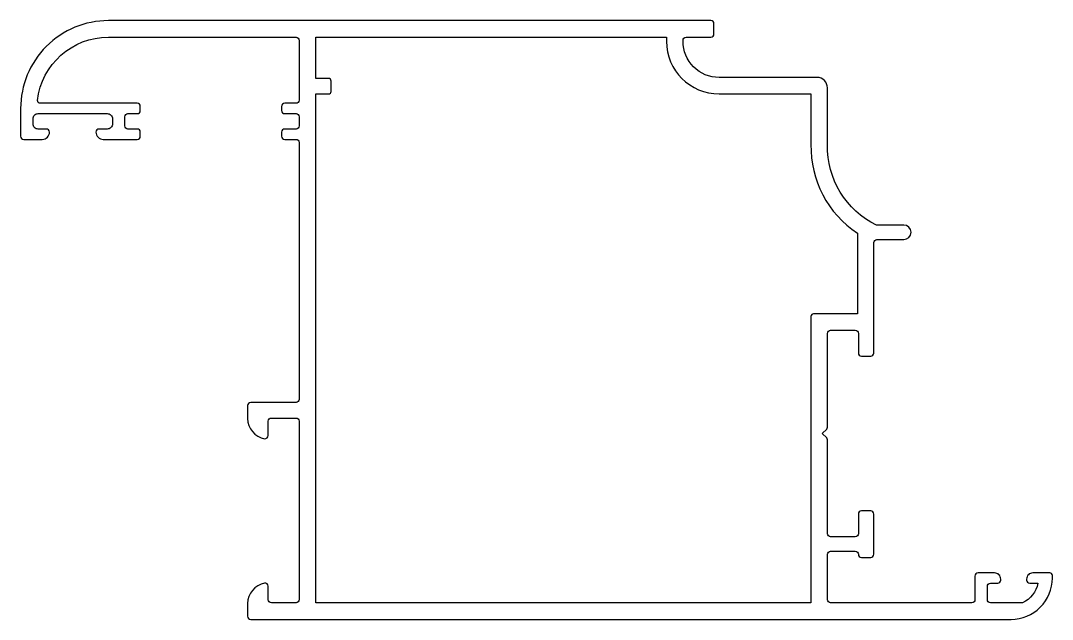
# Model space of a CAD drawing. Extents: x 939.4 to 1039.4, y 447.8 to 505.8.
import ezdxf

# ---------------------------------------------------------------- set-up
doc = ezdxf.new("R2010")
doc.units = 0
doc.layers.get('0').update_dxf_attribs({"linetype": 'CONTINUOUS'})

msp = doc.modelspace()

# ---------------------------------------------------------------- linework, layer by layer
for points in [[(961.385, 468.544), (961.385, 467.314, 0.363159), (963.032, 465.346, 0.46718), (963.385, 465.641), (963.385, 467.044, -0.414214), (963.685, 467.344), (966.085, 467.344, -0.414214), (966.385, 467.044), (966.385, 449.742, -0.414214), (966.085, 449.442), (963.685, 449.442, -0.414214), (963.385, 449.742), (963.385, 451.044, 0.46718), (963.032, 451.339, 0.363159), (961.385, 449.37), (961.385, 448.142, 0.414214), (961.685, 447.842), (1035.385, 447.842, 0.414214), (1039.385, 451.842), (1039.385, 452.092, 0.414214), (1039.135, 452.342), (1037.485, 452.342, 0.414214), (1036.885, 451.742), (1036.885, 451.642, 0.414214), (1037.185, 451.342), (1037.984, 451.342, -0.240888), (1036.501, 449.442), (1033.385, 449.442, -0.414214), (1033.085, 449.742), (1033.085, 451.042, -0.414214), (1033.385, 451.342), (1034.085, 451.342, 0.414214), (1034.385, 451.642), (1034.385, 451.742, 0.414214), (1033.785, 452.342), (1032.185, 452.342, 0.414214), (1031.885, 452.042), (1031.885, 449.742, -0.414214), (1031.585, 449.442), (1017.885, 449.442, -0.414214), (1017.585, 449.742), (1017.585, 454.142, -0.414214), (1017.885, 454.442), (1020.285, 454.442, -0.414214), (1020.585, 454.142), (1020.585, 454.142, 0.414214), (1020.885, 453.842), (1021.785, 453.842, 0.414214), (1022.085, 454.142), (1022.085, 458.042, 0.414214), (1021.785, 458.342), (1020.885, 458.342, 0.414214), (1020.585, 458.042), (1020.585, 456.142, -0.414214), (1020.285, 455.842), (1017.885, 455.842, -0.414214), (1017.585, 456.142), (1017.585, 465.239, 0.198912), (1017.512, 465.415), (1017.085, 465.842), (1017.512, 466.269, 0.198912), (1017.585, 466.446), (1017.585, 475.542, -0.414214), (1017.885, 475.842), (1020.285, 475.842, -0.414214), (1020.585, 475.542), (1020.585, 473.642, 0.414214), (1020.885, 473.342), (1021.785, 473.342, 0.414214), (1022.085, 473.642), (1022.085, 484.338, -0.414214), (1022.385, 484.638), (1024.985, 484.638, 1), (1024.985, 486.038), (1022.339, 486.038, -0.29265), (1017.585, 493.822), (1017.585, 499.342, 0.414214), (1016.585, 500.342), (1007.085, 500.342, -0.414214), (1003.585, 503.842), (1003.585, 503.942, -0.414214), (1003.885, 504.242), (1006.285, 504.242, 0.414214), (1006.585, 504.542), (1006.585, 505.542, 0.414214), (1006.285, 505.842), (947.885, 505.842, 0.414214), (939.385, 497.342), (939.385, 494.639, 0.414214), (939.685, 494.339), (941.485, 494.339, 0.414214), (942.185, 495.039), (942.185, 495.039, 0.414214), (941.885, 495.339), (941.085, 495.339, -0.414214), (940.585, 495.839), (940.585, 496.339, -0.414214), (941.085, 496.839), (947.785, 496.839, -0.414214), (948.285, 496.339), (948.285, 495.839, -0.414214), (947.785, 495.339), (946.985, 495.339, 0.414214), (946.685, 495.039), (946.685, 495.039, 0.414214), (947.385, 494.339), (950.685, 494.339, 0.414214), (950.985, 494.639), (950.985, 495.039, 0.414214), (950.685, 495.339), (949.785, 495.339, -0.414214), (949.485, 495.639), (949.485, 496.539, -0.414214), (949.785, 496.839), (950.685, 496.839, 0.414214), (950.985, 497.139), (950.985, 497.539, 0.414214), (950.685, 497.839), (941.277, 497.839, -0.447588), (941.028, 498.117, -0.381608), (947.885, 504.242), (966.085, 504.242, -0.414214), (966.385, 503.942), (966.385, 498.139, -0.414214), (966.085, 497.839), (964.985, 497.839, 0.414214), (964.685, 497.539), (964.685, 497.139, 0.414214), (964.985, 496.839), (966.085, 496.839, -0.414214), (966.385, 496.539), (966.385, 495.639, -0.414214), (966.085, 495.339), (964.985, 495.339, 0.414214), (964.685, 495.039), (964.685, 494.639, 0.414214), (964.985, 494.339), (966.085, 494.339, -0.414214), (966.385, 494.039), (966.385, 469.144, -0.414214), (966.085, 468.844), (961.685, 468.844, 0.414214)], [(1007.084, 498.742), (1015.985, 498.742), (1015.985, 493.846, 0.256846), (1020.485, 485.259), (1020.485, 477.442), (1016.235, 477.442, 0.414214), (1015.985, 477.192), (1015.985, 449.442), (967.985, 449.442), (967.985, 498.742), (969.235, 498.742, 0.414214), (969.485, 498.992), (969.485, 499.992, 0.414214), (969.235, 500.242), (967.985, 500.242), (967.985, 504.242), (1001.985, 504.242), (1001.985, 503.842, 0.414185)]]:
    msp.add_lwpolyline(points, format="xyb", close=True)

doc.saveas('drawing.dxf')
